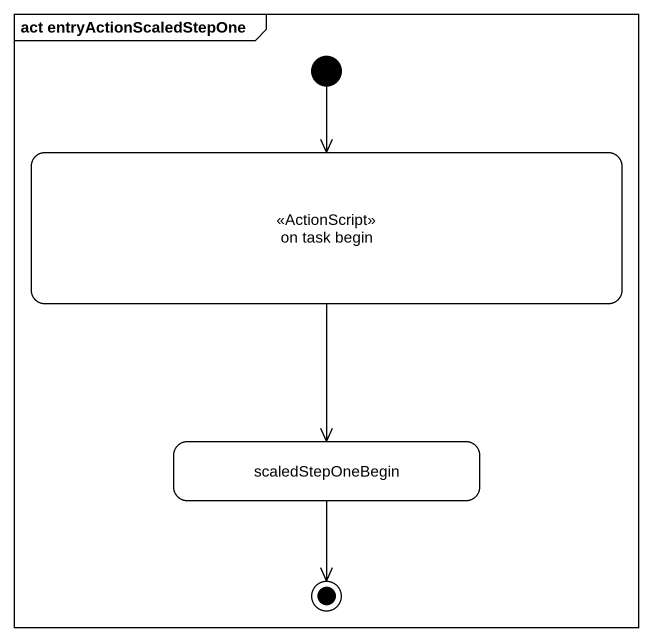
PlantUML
@startuml
mainframe act entryActionScaledStepOne
hide empty description
state "on task begin" as on_task_begin <<ActionScript>>
state scaledStepOneBegin
[*] --> on_task_begin
on_task_begin --> scaledStepOneBegin
scaledStepOneBegin --> [*]
@enduml
